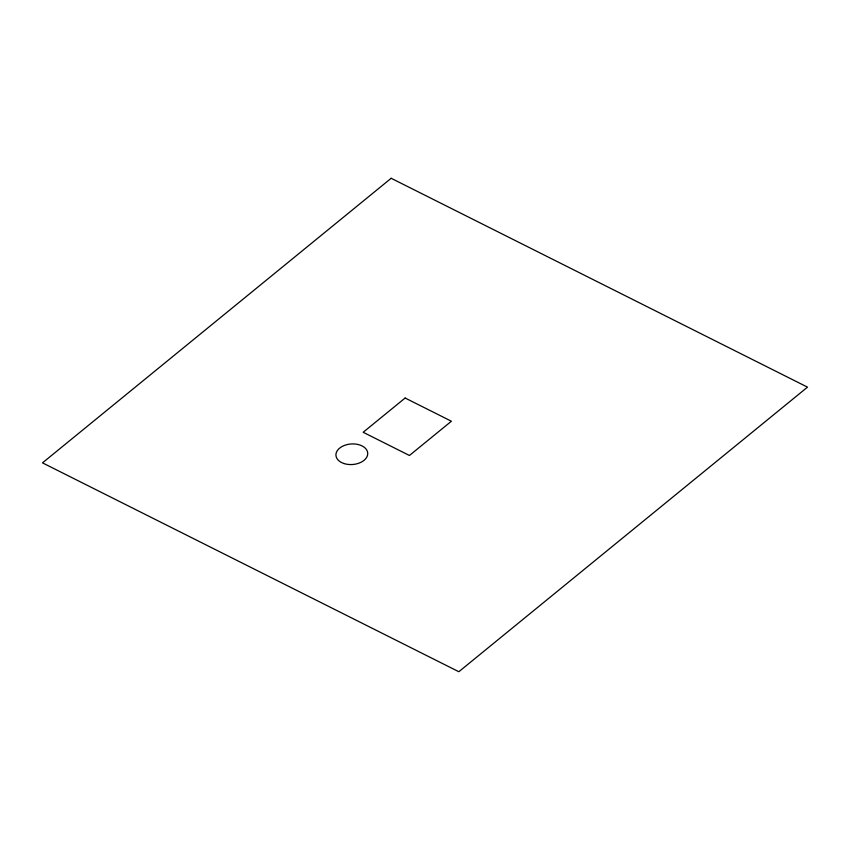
<?xml version="1.0" encoding="UTF-8"?>
<svg xmlns="http://www.w3.org/2000/svg" width="850" height="850" viewBox="0 0 850 850"><rect width="100%" height="100%" fill="white"/><g stroke="black" fill="none" stroke-linecap="round" stroke-linejoin="round"><path stroke-width="1.27" d="M391.17 178.277L42.5 462.857L458.83 671.723L807.5 387.143L391.17 178.277M405.142 398.023L363.173 432.278L409.434 455.483L451.403 421.228L405.142 398.023M344.112 463.579A15.927 10.296 -4.1 0 0 367.731 453.401A15.927 10.296 -4.1 0 0 343.644 445.74A15.927 10.296 -4.1 0 0 344.112 463.579"/></g></svg>
